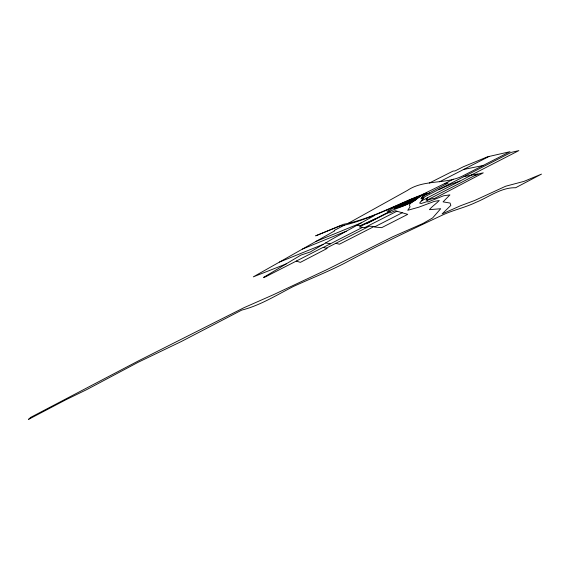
<?xml version="1.0" encoding="UTF-8"?>
<svg xmlns="http://www.w3.org/2000/svg" width="570" height="570" viewBox="0 0 570 570"><rect width="100%" height="100%" fill="white"/><g stroke="black" fill="none" stroke-linecap="round" stroke-linejoin="round"><path stroke-width="0.85" d="M422.512 195.011L410.478 203.383L409.331 205.015L410.044 206.846L407.757 210.294L418.907 207.159L434.326 201.381L439.285 200.512C436.178 203.768 432.26 206.176 429.424 209.667L440.695 208.727L432.63 217.925L423.018 223.454L392.723 236.771L327.059 269.546L273.458 294.711L243.853 307.757L138.645 360.774L30.673 417.375L28.5 419.392L65.864 399.777L86.775 389.595L138.132 362.285L181.324 341.516L241.709 310.116C259.984 305.527 276.45 295.182 293.137 286.596C309.987 278.908 327.216 272.054 343.76 263.646C376.364 246.076 409.894 230.373 443.41 214.634C453.984 209.867 465.391 207.43 475.872 202.4C488.682 197.17 501.258 187.309 515.586 187.751L541.5 174.107L524.008 181.367L505.647 186.233L474.774 200.441L460.624 205.713L442.092 213.928L450.849 205.392L450.065 203.055L443.075 201.865L449.922 194.89L443.603 195.767L427.97 202.001L427.172 201.566L421.294 203.483L419.648 203.091L423.909 197.576L420.924 198.602L422.541 196.451L426.88 192.924C400.183 202.386 375.587 217.063 347.729 223.433L343.404 224.316L315.666 235.838L340.703 225.706L341.238 225.919C369.809 219.593 395.352 205.186 422.512 195.011L409.346 200.013L387.137 211.328L390.3 211.214L359.292 226.988L366.368 227.708M427.728 197.64L425.997 199.956L427.472 200.262L433.464 198.296L434.176 198.638L483.26 172.867L480.111 173.48L474.432 175.717M348.348 223.24L407.422 190.416C423.745 179.301 444.999 184.509 462.32 176.144L509.972 151.706L487.528 156.8L463.389 166.732L455.031 170.95L453.072 171.071L429.381 183.041M374.226 215.652L331.669 239.379L310.308 251.969L300.875 255.104L263.547 277.419L265.2 276.984L323.055 247.394L327.137 248.449L300.362 262.371L296.3 261.081M344.337 225.193L334.177 230.472L334.733 230.821L253.329 276.856L286.168 263.924M470.863 175.261L518.85 150.608L511.126 152.418L421.38 198.445L423.909 197.576L421.308 200.939L471.433 175.147M426.959 200.156L477.988 173.886L464.073 176.572M439.57 181.78L489.024 156.458M422.612 196.408L448.205 183.027L444.408 183.69M413.35 198.902L394.298 208.577L395.53 208.556L413.649 199.322L412.309 199.4M398.501 207.437L410.899 201.124L408.711 201.231M418.608 197.191L413.492 199.806L414.654 199.742M416.043 199.678C407.849 205.086 398.651 207.437 389.98 211.228M323.304 247.423L362.606 227.33M326.211 248.192L369.353 226.19L375.238 226.554M374.148 226.482L339.442 244.209L335.766 243.319M402.235 212.767L374.319 227.024L381.693 227.651L407.721 214.356L395.138 210.708L390.243 212.788L388.761 212.66L385.897 213.893L366.709 223.696L365.762 223.704M364.828 227.551L396.905 211.221M422.277 194.584L453.542 179.201M376.093 218.445L360.482 225.542L356.742 225.349M438.95 189.468L451.411 184.053L459.976 181.046M315.837 241.502L361.131 222.92M302.456 249.076L346.254 231.185M279.514 262.05L323.233 244.352M425.683 194.299L429.481 192.988M463.631 169.461L483.018 165.528M410.55 199.963L411.348 199.92M405.113 203.062L406.41 203.013M401.508 204.901L402.783 204.858M398.601 205.827L399.827 205.791M401.85 205.734L402.954 205.699M397.903 206.739L399.99 206.682M325.677 242.906L330.322 243.839M419.499 196.572C411.982 200.889 404.265 207.402 395.302 207.509L408.847 200.612L419.499 196.572"/></g></svg>
